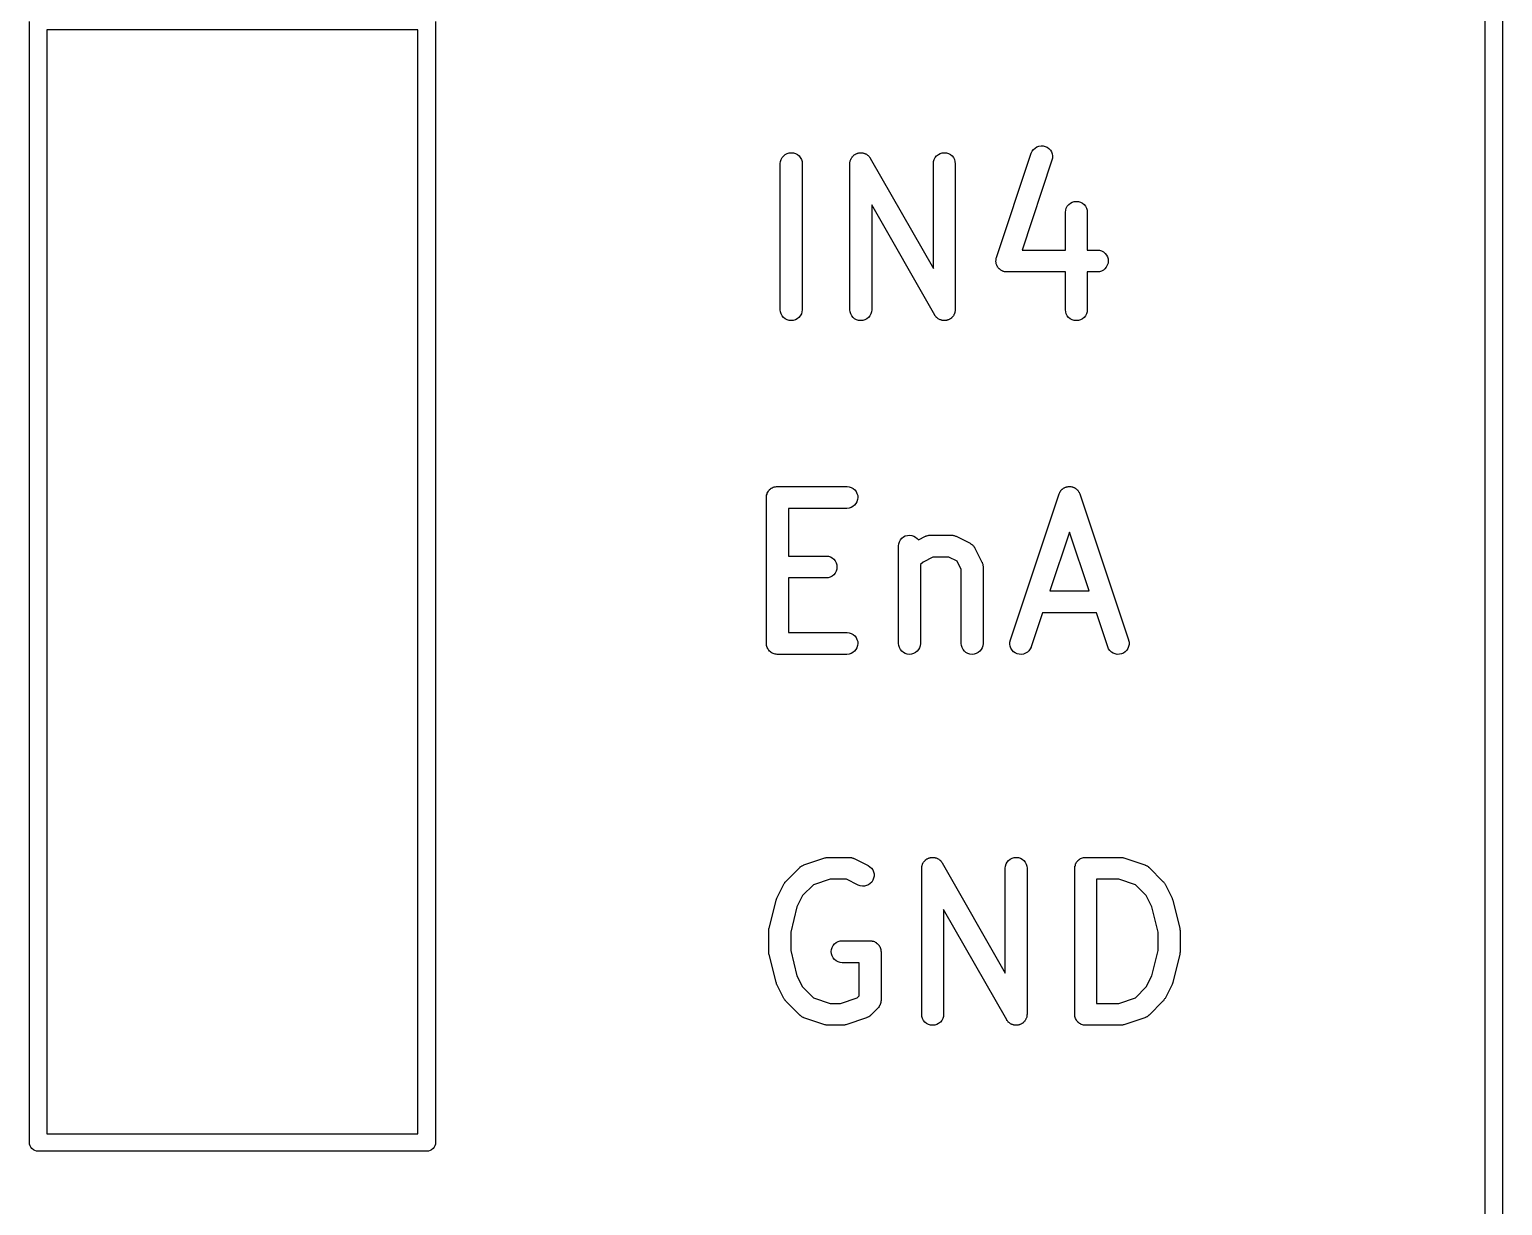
# Model space of a CAD drawing. Extents: x 79.2 to 140.3, y -94.5 to -17.5.
# Drawn here: x 130.18 to 140.27, y -41.64 to -33.59 of the extents above; entities that cross this region are included whole.
import ezdxf

# ---------------------------------------------------------------- set-up
doc = ezdxf.new("R2010")
doc.units = 0
doc.header["$MEASUREMENT"] = 0
doc.layers.add('BLACK', color=7, linetype='CONTINUOUS')

msp = doc.modelspace()

# ---------------------------------------------------------------- linework, layer by layer
at = {"layer": 'BLACK', "linetype": 'CONTINUOUS'}
for p, q in [((140.268, -17.5289), (140.268, -94.4851)), ((140.148, -94.428), (140.148, -17.586)), ((130.182, -41.205), (130.182, -33.5309)), ((132.962, -33.5309), (132.962, -41.2051)), ((130.302, -33.588), (130.302, -41.148)), ((132.842, -33.588), (130.302, -33.588)), ((132.842, -41.148), (132.842, -33.588)), ((137.067, -34.397), (137.079, -34.3893)), ((137.079, -34.3893), (137.093, -34.3842)), ((137.093, -34.3842), (137.108, -34.3819)), ((137.108, -34.3819), (137.122, -34.3824)), ((137.122, -34.3824), (137.136, -34.3858)), ((137.136, -34.3858), (137.15, -34.3918)), ((137.15, -34.3918), (137.162, -34.4004)), ((135.323, -34.5033), (135.325, -34.4888)), ((135.325, -34.4888), (135.329, -34.4748)), ((135.329, -34.4748), (135.336, -34.462)), ((135.336, -34.462), (135.346, -34.4508)), ((135.346, -34.4508), (135.357, -34.4416)), ((135.357, -34.4416), (135.37, -34.4348)), ((135.37, -34.4348), (135.384, -34.4307)), ((135.384, -34.4307), (135.399, -34.4294)), ((135.399, -34.4294), (135.413, -34.4309)), ((135.413, -34.4309), (135.427, -34.4352)), ((135.427, -34.4352), (135.44, -34.4422)), ((135.44, -34.4422), (135.451, -34.4515)), ((135.451, -34.4515), (135.46, -34.4629)), ((135.46, -34.4629), (135.467, -34.4758)), ((135.467, -34.4758), (135.472, -34.4898)), ((135.472, -34.4898), (135.473, -34.5044)), ((135.799, -34.4983), (135.8, -34.4936)), ((135.8, -34.4936), (135.801, -34.4888)), ((135.801, -34.4888), (135.802, -34.4864)), ((135.802, -34.4839), (135.804, -34.4794)), ((135.802, -34.4864), (135.802, -34.4839)), ((135.804, -34.4794), (135.805, -34.4748)), ((135.805, -34.4748), (135.806, -34.4726)), ((135.806, -34.4726), (135.807, -34.4703)), ((135.807, -34.4703), (135.81, -34.4662)), ((135.81, -34.4662), (135.812, -34.462)), ((135.812, -34.462), (135.814, -34.4601)), ((135.814, -34.4601), (135.815, -34.4579)), ((135.815, -34.4579), (135.819, -34.4545)), ((135.819, -34.4545), (135.822, -34.4508)), ((135.822, -34.4508), (135.824, -34.4492)), ((135.824, -34.4492), (135.825, -34.4474)), ((135.825, -34.4474), (135.829, -34.4446)), ((135.829, -34.4446), (135.833, -34.4416)), ((135.833, -34.4416), (135.835, -34.4405)), ((135.835, -34.4405), (135.837, -34.439)), ((135.837, -34.439), (135.842, -34.4371)), ((135.842, -34.4371), (135.846, -34.4348)), ((135.846, -34.4348), (135.849, -34.4341)), ((135.849, -34.4341), (135.851, -34.4331)), ((135.851, -34.4331), (135.856, -34.4321)), ((135.856, -34.4321), (135.86, -34.4307)), ((135.86, -34.4307), (135.863, -34.4305)), ((135.863, -34.4305), (135.865, -34.4299)), ((135.865, -34.4299), (135.87, -34.4298)), ((135.87, -34.4298), (135.875, -34.4294)), ((135.875, -34.4294), (135.877, -34.4296)), ((135.877, -34.4296), (135.88, -34.4296)), ((135.88, -34.4296), (135.884, -34.4304)), ((135.884, -34.4304), (135.889, -34.4309)), ((135.889, -34.4309), (135.892, -34.4317)), ((135.892, -34.4317), (135.894, -34.4321)), ((135.894, -34.4321), (135.899, -34.4338)), ((135.899, -34.4338), (135.903, -34.4352)), ((135.903, -34.4352), (135.905, -34.4364)), ((135.905, -34.4364), (135.908, -34.4374)), ((135.908, -34.4374), (135.912, -34.4399)), ((135.912, -34.4399), (135.916, -34.4422)), ((135.916, -34.4422), (135.918, -34.4438)), ((135.918, -34.4438), (135.92, -34.4452)), ((135.92, -34.4452), (135.924, -34.4485)), ((135.924, -34.4485), (135.927, -34.4515)), ((135.927, -34.4515), (135.929, -34.4535)), ((135.929, -34.4535), (135.931, -34.4552)), ((135.931, -34.4552), (135.934, -34.4592)), ((135.934, -34.4592), (135.937, -34.4629)), ((135.937, -34.4629), (135.938, -34.4651)), ((135.938, -34.4651), (135.939, -34.4672)), ((135.939, -34.4672), (136.371, -35.222)), ((136.371, -34.5033), (136.372, -34.4888)), ((136.372, -34.4888), (136.377, -34.4748)), ((136.377, -34.4748), (136.384, -34.462)), ((136.384, -34.462), (136.393, -34.4508)), ((136.393, -34.4508), (136.405, -34.4416)), ((136.405, -34.4416), (136.418, -34.4348)), ((136.418, -34.4348), (136.432, -34.4307)), ((136.432, -34.4307), (136.446, -34.4294)), ((136.446, -34.4294), (136.461, -34.4309)), ((136.461, -34.4309), (136.475, -34.4352)), ((136.475, -34.4352), (136.488, -34.4422)), ((136.488, -34.4422), (136.499, -34.4515)), ((136.499, -34.4515), (136.508, -34.4629)), ((136.508, -34.4629), (136.515, -34.4758)), ((136.515, -34.4758), (136.519, -34.4898)), ((136.519, -34.4898), (136.521, -34.5044)), ((136.803, -35.1473), (137.041, -34.433)), ((137.183, -34.4805), (136.978, -35.096)), ((137.041, -34.4321), (137.048, -34.4188)), ((137.041, -34.433), (137.041, -34.4321)), ((137.048, -34.4188), (137.056, -34.4069)), ((137.056, -34.4069), (137.067, -34.397)), ((137.162, -34.4004), (137.172, -34.411)), ((137.172, -34.411), (137.179, -34.4235)), ((137.179, -34.4235), (137.185, -34.4371)), ((137.187, -34.4662), (137.183, -34.4805)), ((137.185, -34.4371), (137.187, -34.4516)), ((137.187, -34.4516), (137.187, -34.4662)), ((135.323, -34.5044), (135.323, -34.5033)), ((135.323, -35.5044), (135.323, -34.5044)), ((135.473, -34.5044), (135.473, -35.5044)), ((135.799, -34.5008), (135.799, -34.4983)), ((135.799, -34.5033), (135.799, -34.5008)), ((135.799, -34.5044), (135.799, -34.5033)), ((135.799, -35.5044), (135.799, -34.5044)), ((136.371, -34.5044), (136.371, -34.5033)), ((136.371, -35.222), (136.371, -34.5044)), ((136.521, -34.5044), (136.521, -35.5044)), ((136.381, -35.5416), (135.949, -34.7868)), ((135.949, -34.7868), (135.949, -35.5044)), ((137.281, -34.8082), (137.288, -34.7953)), ((137.288, -34.7953), (137.298, -34.7841)), ((137.298, -34.7841), (137.309, -34.775)), ((137.309, -34.775), (137.322, -34.7682)), ((137.322, -34.7682), (137.336, -34.764)), ((137.336, -34.764), (137.351, -34.7627)), ((137.351, -34.7627), (137.365, -34.7642)), ((137.365, -34.7642), (137.379, -34.7686)), ((137.379, -34.7686), (137.392, -34.7755)), ((137.392, -34.7755), (137.404, -34.7849)), ((137.404, -34.7849), (137.413, -34.7962)), ((137.413, -34.7962), (137.42, -34.8091)), ((137.275, -34.8367), (137.277, -34.8221)), ((137.275, -34.8377), (137.275, -34.8367)), ((137.275, -35.096), (137.275, -34.8377)), ((137.277, -34.8221), (137.281, -34.8082)), ((137.42, -34.8091), (137.424, -34.8231)), ((137.424, -34.8231), (137.425, -34.8377)), ((137.425, -34.8377), (137.425, -35.096)), ((136.978, -35.096), (137.275, -35.096)), ((137.425, -35.096), (137.493, -35.096)), ((137.493, -35.096), (137.494, -35.0961)), ((137.494, -35.0961), (137.509, -35.0977)), ((137.509, -35.0977), (137.523, -35.1021)), ((136.799, -35.1705), (136.8, -35.1661)), ((136.799, -35.1734), (136.799, -35.1705)), ((136.799, -35.1762), (136.799, -35.1734)), ((136.8, -35.1806), (136.799, -35.1762)), ((136.8, -35.1588), (136.801, -35.156)), ((136.8, -35.1616), (136.8, -35.1588)), ((136.8, -35.1661), (136.8, -35.1616)), ((136.801, -35.1851), (136.8, -35.1806)), ((136.801, -35.156), (136.802, -35.1517)), ((136.801, -35.1879), (136.801, -35.1851)), ((136.802, -35.1907), (136.801, -35.1879)), ((136.802, -35.1517), (136.803, -35.1473)), ((136.803, -35.1948), (136.802, -35.1907)), ((136.805, -35.1991), (136.803, -35.1948)), ((136.806, -35.2017), (136.805, -35.1991)), ((137.523, -35.1021), (137.536, -35.1092)), ((137.536, -35.1092), (137.547, -35.1186)), ((137.547, -35.1186), (137.556, -35.13)), ((137.562, -35.2001), (137.555, -35.213)), ((137.556, -35.13), (137.563, -35.143)), ((137.567, -35.1861), (137.562, -35.2001)), ((137.563, -35.143), (137.567, -35.157)), ((137.567, -35.157), (137.568, -35.1716)), ((137.568, -35.1716), (137.567, -35.1861)), ((136.807, -35.2044), (136.806, -35.2017)), ((136.809, -35.2082), (136.807, -35.2044)), ((136.811, -35.2121), (136.809, -35.2082)), ((136.813, -35.2143), (136.811, -35.2121)), ((136.815, -35.2168), (136.813, -35.2143)), ((136.818, -35.22), (136.815, -35.2168)), ((136.821, -35.2235), (136.818, -35.22)), ((136.823, -35.2254), (136.821, -35.2235)), ((136.825, -35.2274), (136.823, -35.2254)), ((136.828, -35.2301), (136.825, -35.2274)), ((136.832, -35.2329), (136.828, -35.2301)), ((136.834, -35.2343), (136.832, -35.2329)), ((136.837, -35.236), (136.834, -35.2343)), ((136.841, -35.2378), (136.837, -35.236)), ((136.845, -35.24), (136.841, -35.2378)), ((136.847, -35.2408), (136.845, -35.24)), ((136.85, -35.242), (136.847, -35.2408)), ((136.854, -35.2431), (136.85, -35.242)), ((136.859, -35.2444), (136.854, -35.2431)), ((136.861, -35.2447), (136.859, -35.2444)), ((136.864, -35.2454), (136.861, -35.2447)), ((136.869, -35.2455), (136.864, -35.2454)), ((136.873, -35.246), (136.869, -35.2455)), ((136.874, -35.246), (136.873, -35.246)), ((137.275, -35.246), (136.874, -35.246)), ((137.275, -35.5044), (137.275, -35.246)), ((137.493, -35.246), (137.425, -35.246)), ((137.425, -35.246), (137.425, -35.5044)), ((137.508, -35.2446), (137.493, -35.246)), ((137.522, -35.2404), (137.508, -35.2446)), ((137.535, -35.2335), (137.522, -35.2404)), ((137.546, -35.2243), (137.535, -35.2335)), ((137.555, -35.213), (137.546, -35.2243)), ((135.324, -35.5189), (135.323, -35.5044)), ((135.329, -35.533), (135.324, -35.5189)), ((135.336, -35.5459), (135.329, -35.533)), ((135.345, -35.5572), (135.336, -35.5459)), ((135.356, -35.5666), (135.345, -35.5572)), ((135.369, -35.5735), (135.356, -35.5666)), ((135.383, -35.5778), (135.369, -35.5735)), ((135.397, -35.5794), (135.383, -35.5778)), ((135.412, -35.5781), (135.397, -35.5794)), ((135.426, -35.5739), (135.412, -35.5781)), ((135.439, -35.5671), (135.426, -35.5739)), ((135.45, -35.558), (135.439, -35.5671)), ((135.46, -35.5468), (135.45, -35.558)), ((135.467, -35.5339), (135.46, -35.5468)), ((135.471, -35.52), (135.467, -35.5339)), ((135.473, -35.5054), (135.471, -35.52)), ((135.473, -35.5044), (135.473, -35.5054)), ((135.801, -35.5189), (135.799, -35.5044)), ((135.805, -35.533), (135.801, -35.5189)), ((135.812, -35.5459), (135.805, -35.533)), ((135.821, -35.5572), (135.812, -35.5459)), ((135.832, -35.5666), (135.821, -35.5572)), ((135.845, -35.5735), (135.832, -35.5666)), ((135.859, -35.5778), (135.845, -35.5735)), ((135.874, -35.5794), (135.859, -35.5778)), ((135.888, -35.5781), (135.874, -35.5794)), ((135.902, -35.5739), (135.888, -35.5781)), ((135.915, -35.5671), (135.902, -35.5739)), ((135.927, -35.558), (135.915, -35.5671)), ((135.936, -35.5468), (135.927, -35.558)), ((135.943, -35.5339), (135.936, -35.5468)), ((135.948, -35.52), (135.943, -35.5339)), ((135.949, -35.5054), (135.948, -35.52)), ((135.949, -35.5044), (135.949, -35.5054)), ((136.382, -35.5437), (136.381, -35.5416)), ((136.383, -35.5459), (136.382, -35.5437)), ((136.386, -35.5496), (136.383, -35.5459)), ((136.389, -35.5535), (136.386, -35.5496)), ((136.391, -35.5553), (136.389, -35.5535)), ((136.392, -35.5572), (136.391, -35.5553)), ((136.396, -35.5603), (136.392, -35.5572)), ((136.4, -35.5636), (136.396, -35.5603)), ((136.402, -35.5649), (136.4, -35.5636)), ((136.404, -35.5666), (136.402, -35.5649)), ((136.408, -35.5688), (136.404, -35.5666)), ((136.412, -35.5714), (136.408, -35.5688)), ((136.414, -35.5723), (136.412, -35.5714)), ((136.417, -35.5735), (136.414, -35.5723)), ((136.421, -35.5749), (136.417, -35.5735)), ((136.426, -35.5767), (136.421, -35.5749)), ((136.428, -35.5771), (136.426, -35.5767)), ((136.431, -35.5778), (136.428, -35.5771)), ((136.435, -35.5784), (136.431, -35.5778)), ((136.44, -35.5792), (136.435, -35.5784)), ((136.443, -35.5791), (136.44, -35.5792)), ((136.445, -35.5794), (136.443, -35.5791)), ((136.45, -35.5789), (136.445, -35.5794)), ((136.455, -35.5788), (136.45, -35.5789)), ((136.457, -35.5783), (136.455, -35.5788)), ((136.46, -35.5781), (136.457, -35.5783)), ((136.464, -35.5767), (136.46, -35.5781)), ((136.469, -35.5756), (136.464, -35.5767)), ((136.471, -35.5746), (136.469, -35.5756)), ((136.474, -35.5739), (136.471, -35.5746)), ((136.478, -35.5717), (136.474, -35.5739)), ((136.482, -35.5698), (136.478, -35.5717)), ((136.484, -35.5683), (136.482, -35.5698)), ((136.487, -35.5671), (136.484, -35.5683)), ((136.49, -35.5641), (136.487, -35.5671)), ((136.494, -35.5614), (136.49, -35.5641)), ((136.496, -35.5595), (136.494, -35.5614)), ((136.498, -35.558), (136.496, -35.5595)), ((136.501, -35.5543), (136.498, -35.558)), ((136.505, -35.5508), (136.501, -35.5543)), ((136.506, -35.5487), (136.505, -35.5508)), ((136.508, -35.5468), (136.506, -35.5487)), ((136.51, -35.5425), (136.508, -35.5468)), ((136.512, -35.5385), (136.51, -35.5425)), ((136.513, -35.5361), (136.512, -35.5385)), ((136.515, -35.5339), (136.513, -35.5361)), ((136.516, -35.5293), (136.515, -35.5339)), ((136.518, -35.5249), (136.516, -35.5293)), ((136.519, -35.52), (136.518, -35.5224)), ((136.518, -35.5224), (136.518, -35.5249)), ((136.52, -35.5152), (136.519, -35.52)), ((136.521, -35.5054), (136.52, -35.5079)), ((136.52, -35.5079), (136.52, -35.5105)), ((136.52, -35.5105), (136.52, -35.5152)), ((136.521, -35.5044), (136.521, -35.5054)), ((137.277, -35.5189), (137.275, -35.5044)), ((137.281, -35.533), (137.277, -35.5189)), ((137.288, -35.5459), (137.281, -35.533)), ((137.297, -35.5572), (137.288, -35.5459)), ((137.308, -35.5666), (137.297, -35.5572)), ((137.321, -35.5735), (137.308, -35.5666)), ((137.335, -35.5778), (137.321, -35.5735)), ((137.35, -35.5794), (137.335, -35.5778)), ((137.364, -35.5781), (137.35, -35.5794)), ((137.378, -35.5739), (137.364, -35.5781)), ((137.391, -35.5671), (137.378, -35.5739)), ((137.403, -35.558), (137.391, -35.5671)), ((137.412, -35.5468), (137.403, -35.558)), ((137.419, -35.5339), (137.412, -35.5468)), ((137.424, -35.52), (137.419, -35.5339)), ((137.425, -35.5054), (137.424, -35.52)), ((137.425, -35.5044), (137.425, -35.5054)), ((135.228, -36.7893), (135.229, -36.7823)), ((135.228, -36.7898), (135.228, -36.7893)), ((135.228, -36.7899), (135.228, -36.7898)), ((135.228, -36.7904), (135.228, -36.7899)), ((135.228, -36.7899), (135.228, -36.7899)), ((135.228, -37.7904), (135.228, -36.7904)), ((135.229, -36.7748), (135.232, -36.7681)), ((135.229, -36.775), (135.229, -36.7748)), ((135.229, -36.7753), (135.229, -36.775)), ((135.229, -36.7823), (135.229, -36.7753)), ((135.232, -36.7681), (135.234, -36.7613)), ((135.234, -36.7608), (135.237, -36.7546)), ((135.234, -36.7611), (135.234, -36.7608)), ((135.234, -36.7613), (135.234, -36.7611)), ((135.237, -36.7546), (135.241, -36.7484)), ((135.241, -36.748), (135.245, -36.7426)), ((135.241, -36.7482), (135.241, -36.748)), ((135.241, -36.7484), (135.241, -36.7482)), ((135.245, -36.7426), (135.25, -36.7372)), ((135.25, -36.7368), (135.256, -36.7324)), ((135.25, -36.737), (135.25, -36.7368)), ((135.25, -36.7372), (135.25, -36.737)), ((135.256, -36.7324), (135.261, -36.7279)), ((135.261, -36.7278), (135.262, -36.7276)), ((135.261, -36.7279), (135.261, -36.7278)), ((135.262, -36.7276), (135.268, -36.7244)), ((135.268, -36.7244), (135.274, -36.721)), ((135.274, -36.721), (135.275, -36.7208)), ((135.274, -36.721), (135.274, -36.721)), ((135.275, -36.7208), (135.281, -36.7188)), ((135.281, -36.7188), (135.288, -36.7168)), ((135.288, -36.7168), (135.289, -36.7167)), ((135.288, -36.7168), (135.288, -36.7168)), ((135.289, -36.7167), (135.296, -36.7161)), ((135.296, -36.7161), (135.303, -36.7154)), ((135.303, -36.7154), (135.779, -36.7154)), ((135.779, -36.7154), (135.78, -36.7154)), ((135.78, -36.7154), (135.795, -36.717)), ((135.795, -36.717), (135.808, -36.7214)), ((135.808, -36.7214), (135.821, -36.7285)), ((135.821, -36.7285), (135.833, -36.7379)), ((135.833, -36.7379), (135.842, -36.7493)), ((135.842, -36.7493), (135.848, -36.7623)), ((135.848, -36.7623), (135.853, -36.7763)), ((135.852, -36.8055), (135.848, -36.8194)), ((135.854, -36.7909), (135.852, -36.8055)), ((135.853, -36.7763), (135.854, -36.7909)), ((136.898, -37.7667), (137.232, -36.7667)), ((137.232, -36.7657), (137.234, -36.761)), ((137.232, -36.7667), (137.232, -36.7657)), ((137.234, -36.761), (137.236, -36.7561)), ((137.236, -36.7561), (137.237, -36.7543)), ((137.237, -36.7543), (137.238, -36.7524)), ((137.238, -36.7524), (137.241, -36.7482)), ((137.241, -36.7482), (137.244, -36.7438)), ((137.244, -36.7438), (137.245, -36.7423)), ((137.245, -36.7423), (137.247, -36.7406)), ((137.247, -36.7406), (137.251, -36.737)), ((137.251, -36.737), (137.254, -36.7333)), ((137.254, -36.7333), (137.256, -36.7321)), ((137.256, -36.7321), (137.257, -36.7306)), ((137.257, -36.7306), (137.262, -36.7279)), ((137.262, -36.7279), (137.266, -36.7249)), ((137.266, -36.7249), (137.268, -36.7241)), ((137.268, -36.7241), (137.27, -36.723)), ((137.27, -36.723), (137.275, -36.7211)), ((137.275, -36.7211), (137.28, -36.7191)), ((137.28, -36.7191), (137.282, -36.7186)), ((137.282, -36.7186), (137.284, -36.7179)), ((137.284, -36.7179), (137.289, -36.717)), ((137.289, -36.717), (137.294, -36.7159)), ((137.294, -36.7159), (137.296, -36.7159)), ((137.296, -36.7159), (137.298, -36.7155)), ((137.298, -36.7155), (137.303, -36.7157)), ((137.303, -36.7157), (137.308, -36.7156)), ((137.308, -36.7156), (137.311, -36.716)), ((137.311, -36.716), (137.313, -36.716)), ((137.313, -36.716), (137.318, -36.7172)), ((137.318, -36.7172), (137.323, -36.7181)), ((137.323, -36.7181), (137.325, -36.7189)), ((137.325, -36.7189), (137.327, -36.7194)), ((137.327, -36.7194), (137.332, -36.7215)), ((137.332, -36.7215), (137.337, -36.7234)), ((137.337, -36.7234), (137.338, -36.7246)), ((137.338, -36.7246), (137.34, -36.7255)), ((137.34, -36.7255), (137.345, -36.7285)), ((137.345, -36.7285), (137.349, -36.7313)), ((137.349, -36.7313), (137.35, -36.7327)), ((137.35, -36.7327), (137.352, -36.734)), ((137.352, -36.734), (137.356, -36.7378)), ((137.356, -36.7378), (137.36, -36.7413)), ((137.36, -36.7413), (137.361, -36.7431)), ((137.361, -36.7431), (137.362, -36.7447)), ((137.362, -36.7447), (137.365, -36.749)), ((137.365, -36.749), (137.368, -36.7533)), ((137.368, -36.7533), (137.369, -36.7553)), ((137.369, -36.7553), (137.37, -36.7571)), ((137.37, -36.7571), (137.372, -36.7619)), ((137.372, -36.7619), (137.374, -36.7667)), ((137.374, -36.7667), (137.707, -37.7667)), ((135.779, -36.8654), (135.378, -36.8654)), ((135.378, -36.8654), (135.378, -37.1916)), ((135.794, -36.864), (135.779, -36.8654)), ((135.808, -36.8597), (135.794, -36.864)), ((135.82, -36.8528), (135.808, -36.8597)), ((135.832, -36.8436), (135.82, -36.8528)), ((135.841, -36.8323), (135.832, -36.8436)), ((135.848, -36.8194), (135.841, -36.8323)), ((136.133, -37.1227), (136.134, -37.1081)), ((136.134, -37.1081), (136.139, -37.0942)), ((136.139, -37.0942), (136.146, -37.0813)), ((136.146, -37.0813), (136.155, -37.0701)), ((136.155, -37.0701), (136.166, -37.061)), ((136.166, -37.061), (136.179, -37.0542)), ((136.179, -37.0542), (136.193, -37.05)), ((136.193, -37.05), (136.208, -37.0487)), ((136.208, -37.0487), (136.223, -37.0502)), ((136.223, -37.0502), (136.237, -37.0546)), ((136.237, -37.0546), (136.249, -37.0615)), ((136.249, -37.0615), (136.261, -37.0709)), ((136.261, -37.0709), (136.269, -37.0807)), ((136.269, -37.0807), (136.317, -37.0566)), ((136.317, -37.0566), (136.318, -37.0562)), ((136.318, -37.0562), (136.32, -37.0554)), ((136.32, -37.0554), (136.322, -37.0544)), ((136.322, -37.0544), (136.327, -37.0529)), ((136.327, -37.0529), (136.332, -37.0511)), ((136.332, -37.0511), (136.334, -37.0508)), ((136.334, -37.0508), (136.336, -37.0501)), ((136.336, -37.0501), (136.341, -37.0496)), ((136.341, -37.0496), (136.346, -37.0488)), ((136.346, -37.0488), (136.348, -37.0489)), ((136.348, -37.0489), (136.35, -37.0487)), ((136.35, -37.0487), (136.493, -37.0487)), ((136.493, -37.0487), (136.494, -37.0487)), ((136.494, -37.0487), (136.496, -37.049)), ((136.496, -37.049), (136.499, -37.0489)), ((136.499, -37.0489), (136.504, -37.0498)), ((136.504, -37.0498), (136.509, -37.0504)), ((136.509, -37.0504), (136.511, -37.051)), ((136.511, -37.051), (136.513, -37.0514)), ((136.513, -37.0514), (136.518, -37.0532)), ((136.518, -37.0532), (136.523, -37.0548)), ((136.523, -37.0548), (136.525, -37.0558)), ((136.525, -37.0558), (136.527, -37.0566)), ((136.527, -37.0566), (136.622, -37.1043)), ((136.622, -37.1043), (136.623, -37.1047)), ((136.623, -37.1047), (136.624, -37.1056)), ((136.624, -37.1056), (136.626, -37.1063)), ((136.626, -37.1063), (136.63, -37.1096)), ((136.63, -37.1096), (136.635, -37.1127)), ((136.635, -37.1127), (136.636, -37.1138)), ((136.636, -37.1138), (136.638, -37.1148)), ((136.638, -37.1148), (136.642, -37.1189)), ((137.303, -37.0275), (137.169, -37.4297)), ((137.437, -37.4297), (137.303, -37.0275)), ((135.378, -37.1916), (135.636, -37.1916)), ((135.636, -37.1916), (135.637, -37.1916)), ((135.637, -37.1916), (135.652, -37.1932)), ((135.652, -37.1932), (135.666, -37.1976)), ((135.666, -37.1976), (135.678, -37.2047)), ((135.678, -37.2047), (135.69, -37.2141)), ((135.69, -37.2141), (135.699, -37.2255)), ((136.133, -37.1237), (136.133, -37.1227)), ((136.133, -37.7904), (136.133, -37.1237)), ((136.368, -37.1987), (136.3, -37.233)), ((136.476, -37.1987), (136.368, -37.1987)), ((136.533, -37.2272), (136.476, -37.1987)), ((136.642, -37.1189), (136.646, -37.1229)), ((136.646, -37.1229), (136.647, -37.1242)), ((136.647, -37.1242), (136.648, -37.1254)), ((136.648, -37.1254), (136.651, -37.1302)), ((136.651, -37.1302), (136.654, -37.1349)), ((136.654, -37.1349), (136.655, -37.1364)), ((136.655, -37.1364), (136.656, -37.1378)), ((136.656, -37.1378), (136.703, -37.233)), ((135.698, -37.3085), (135.689, -37.3198)), ((135.705, -37.2956), (135.698, -37.3085)), ((135.699, -37.2255), (135.706, -37.2385)), ((135.71, -37.2817), (135.705, -37.2956)), ((135.706, -37.2385), (135.71, -37.2525)), ((135.71, -37.2525), (135.711, -37.2671)), ((135.711, -37.2671), (135.71, -37.2817)), ((136.3, -37.233), (136.283, -37.25)), ((136.283, -37.25), (136.283, -37.7904)), ((136.561, -37.2843), (136.533, -37.2272)), ((136.561, -37.7904), (136.561, -37.2843)), ((136.703, -37.233), (136.704, -37.234)), ((136.704, -37.234), (136.704, -37.236)), ((136.704, -37.236), (136.705, -37.238)), ((136.705, -37.238), (136.707, -37.2429)), ((136.707, -37.2429), (136.709, -37.2477)), ((136.709, -37.2477), (136.709, -37.2499)), ((136.709, -37.2499), (136.71, -37.252)), ((136.71, -37.252), (136.71, -37.2571)), ((136.71, -37.2571), (136.711, -37.2622)), ((136.711, -37.2622), (136.711, -37.2644)), ((136.711, -37.2644), (136.711, -37.2666)), ((136.711, -37.2666), (136.711, -37.7904)), ((135.636, -37.3416), (135.378, -37.3416)), ((135.378, -37.3416), (135.378, -37.7154)), ((135.651, -37.3401), (135.636, -37.3416)), ((135.665, -37.3359), (135.651, -37.3401)), ((135.678, -37.329), (135.665, -37.3359)), ((135.689, -37.3198), (135.678, -37.329)), ((137.169, -37.4297), (137.437, -37.4297)), ((137.119, -37.5797), (137.041, -37.8141)), ((137.487, -37.5797), (137.119, -37.5797)), ((137.565, -37.8141), (137.487, -37.5797)), ((135.378, -37.7154), (135.779, -37.7154)), ((135.779, -37.7154), (135.78, -37.7154)), ((135.78, -37.7154), (135.795, -37.717)), ((135.795, -37.717), (135.808, -37.7214)), ((135.808, -37.7214), (135.821, -37.7285)), ((135.228, -37.7974), (135.228, -37.7904)), ((135.229, -37.8044), (135.228, -37.7974)), ((135.229, -37.8047), (135.229, -37.8044)), ((135.229, -37.8049), (135.229, -37.8047)), ((135.231, -37.8117), (135.229, -37.8049)), ((135.233, -37.8185), (135.231, -37.8117)), ((135.233, -37.8187), (135.233, -37.8185)), ((135.233, -37.819), (135.233, -37.8187)), ((135.237, -37.8252), (135.233, -37.819)), ((135.821, -37.7285), (135.833, -37.7379)), ((135.833, -37.7379), (135.842, -37.7493)), ((135.848, -37.8194), (135.841, -37.8323)), ((135.842, -37.7493), (135.848, -37.7623)), ((135.848, -37.7623), (135.853, -37.7763)), ((135.852, -37.8055), (135.848, -37.8194)), ((135.854, -37.7909), (135.852, -37.8055)), ((135.853, -37.7763), (135.854, -37.7909)), ((136.134, -37.8049), (136.133, -37.7904)), ((136.138, -37.819), (136.134, -37.8049)), ((136.145, -37.8319), (136.138, -37.819)), ((136.276, -37.8199), (136.269, -37.8328)), ((136.281, -37.806), (136.276, -37.8199)), ((136.283, -37.7914), (136.281, -37.806)), ((136.283, -37.7904), (136.283, -37.7914)), ((136.563, -37.8049), (136.561, -37.7904)), ((136.567, -37.819), (136.563, -37.8049)), ((136.574, -37.8319), (136.567, -37.819)), ((136.705, -37.8199), (136.698, -37.8328)), ((136.709, -37.806), (136.705, -37.8199)), ((136.711, -37.7914), (136.709, -37.806)), ((136.711, -37.7904), (136.711, -37.7914)), ((136.895, -37.7809), (136.898, -37.7667)), ((136.895, -37.7956), (136.895, -37.7809)), ((136.897, -37.81), (136.895, -37.7956)), ((136.902, -37.8237), (136.897, -37.81)), ((137.04, -37.8151), (137.034, -37.8284)), ((137.041, -37.8141), (137.04, -37.8151)), ((137.571, -37.8275), (137.565, -37.8141)), ((137.708, -37.811), (137.703, -37.8246)), ((137.707, -37.7667), (137.708, -37.7677)), ((137.708, -37.7677), (137.711, -37.782)), ((137.711, -37.7966), (137.708, -37.811)), ((137.711, -37.782), (137.711, -37.7966)), ((135.24, -37.8314), (135.237, -37.8252)), ((135.24, -37.8317), (135.24, -37.8314)), ((135.24, -37.8319), (135.24, -37.8317)), ((135.245, -37.8374), (135.24, -37.8319)), ((135.249, -37.8429), (135.245, -37.8374)), ((135.249, -37.843), (135.249, -37.8429)), ((135.25, -37.8432), (135.249, -37.843)), ((135.255, -37.8477), (135.25, -37.8432)), ((135.26, -37.8523), (135.255, -37.8477)), ((135.261, -37.8524), (135.26, -37.8523)), ((135.261, -37.8526), (135.261, -37.8524)), ((135.267, -37.8559), (135.261, -37.8526)), ((135.273, -37.8593), (135.267, -37.8559)), ((135.273, -37.8594), (135.273, -37.8593)), ((135.274, -37.8595), (135.273, -37.8594)), ((135.28, -37.8616), (135.274, -37.8595)), ((135.287, -37.8637), (135.28, -37.8616)), ((135.287, -37.8638), (135.287, -37.8637)), ((135.288, -37.8638), (135.287, -37.8638)), ((135.295, -37.8646), (135.288, -37.8638)), ((135.302, -37.8654), (135.295, -37.8646)), ((135.303, -37.8654), (135.302, -37.8654)), ((135.302, -37.8654), (135.302, -37.8654)), ((135.302, -37.8654), (135.302, -37.8654)), ((135.302, -37.8654), (135.302, -37.8654)), ((135.779, -37.8654), (135.303, -37.8654)), ((135.794, -37.864), (135.779, -37.8654)), ((135.808, -37.8597), (135.794, -37.864)), ((135.82, -37.8528), (135.808, -37.8597)), ((135.832, -37.8436), (135.82, -37.8528)), ((135.841, -37.8323), (135.832, -37.8436)), ((136.154, -37.8432), (136.145, -37.8319)), ((136.166, -37.8526), (136.154, -37.8432)), ((136.178, -37.8595), (136.166, -37.8526)), ((136.192, -37.8638), (136.178, -37.8595)), ((136.207, -37.8654), (136.192, -37.8638)), ((136.222, -37.8641), (136.207, -37.8654)), ((136.236, -37.8599), (136.222, -37.8641)), ((136.249, -37.8531), (136.236, -37.8599)), ((136.26, -37.844), (136.249, -37.8531)), ((136.269, -37.8328), (136.26, -37.844)), ((136.583, -37.8432), (136.574, -37.8319)), ((136.594, -37.8526), (136.583, -37.8432)), ((136.607, -37.8595), (136.594, -37.8526)), ((136.621, -37.8638), (136.607, -37.8595)), ((136.636, -37.8654), (136.621, -37.8638)), ((136.65, -37.8641), (136.636, -37.8654)), ((136.664, -37.8599), (136.65, -37.8641)), ((136.677, -37.8531), (136.664, -37.8599)), ((136.689, -37.844), (136.677, -37.8531)), ((136.698, -37.8328), (136.689, -37.844)), ((136.91, -37.8361), (136.902, -37.8237)), ((136.92, -37.8468), (136.91, -37.8361)), ((136.932, -37.8553), (136.92, -37.8468)), ((136.945, -37.8614), (136.932, -37.8553)), ((136.959, -37.8647), (136.945, -37.8614)), ((136.974, -37.8652), (136.959, -37.8647)), ((136.989, -37.8629), (136.974, -37.8652)), ((137.002, -37.8578), (136.989, -37.8629)), ((137.015, -37.8501), (137.002, -37.8578)), ((137.025, -37.8402), (137.015, -37.8501)), ((137.034, -37.8284), (137.025, -37.8402)), ((137.579, -37.8394), (137.571, -37.8275)), ((137.59, -37.8495), (137.579, -37.8394)), ((137.602, -37.8573), (137.59, -37.8495)), ((137.616, -37.8626), (137.602, -37.8573)), ((137.63, -37.8652), (137.616, -37.8626)), ((137.645, -37.8648), (137.63, -37.8652)), ((137.659, -37.8617), (137.645, -37.8648)), ((137.673, -37.8558), (137.659, -37.8617)), ((137.685, -37.8475), (137.673, -37.8558)), ((137.695, -37.8369), (137.685, -37.8475)), ((137.703, -37.8246), (137.695, -37.8369)), ((135.361, -39.4202), (135.456, -39.325)), ((135.456, -39.325), (135.457, -39.3242)), ((135.457, -39.3242), (135.459, -39.3229)), ((135.459, -39.3229), (135.46, -39.3213)), ((135.46, -39.3213), (135.464, -39.3183)), ((135.464, -39.3183), (135.468, -39.3151)), ((135.468, -39.3151), (135.47, -39.3141)), ((135.47, -39.3141), (135.472, -39.3128)), ((135.472, -39.3128), (135.477, -39.3107)), ((135.477, -39.3107), (135.481, -39.3084)), ((135.481, -39.3084), (135.483, -39.3077)), ((135.483, -39.3077), (135.485, -39.3068)), ((135.485, -39.3068), (135.628, -39.2592)), ((135.628, -39.2592), (135.629, -39.2589)), ((135.629, -39.2589), (135.633, -39.258)), ((135.633, -39.258), (135.637, -39.2568)), ((135.637, -39.2568), (135.641, -39.2565)), ((135.641, -39.2565), (135.644, -39.2559)), ((135.644, -39.2559), (135.648, -39.2558)), ((135.648, -39.2558), (135.652, -39.2554)), ((135.652, -39.2554), (135.795, -39.2554)), ((135.795, -39.2554), (135.796, -39.2554)), ((135.796, -39.2554), (135.798, -39.2556)), ((135.798, -39.2556), (135.8, -39.2556)), ((135.8, -39.2556), (135.805, -39.2564)), ((135.805, -39.2564), (135.81, -39.257)), ((135.81, -39.257), (135.813, -39.2577)), ((135.813, -39.2577), (135.815, -39.2581)), ((135.815, -39.2581), (135.82, -39.2599)), ((135.82, -39.2599), (135.824, -39.2614)), ((135.824, -39.2614), (135.826, -39.2625)), ((135.826, -39.2625), (135.828, -39.2633)), ((135.828, -39.2633), (135.924, -39.3109)), ((135.924, -39.3109), (135.925, -39.3114)), ((135.925, -39.3114), (135.937, -39.3194)), ((135.937, -39.3194), (135.947, -39.3296)), ((135.947, -39.3296), (135.956, -39.3416)), ((136.291, -39.3293), (136.292, -39.3268)), ((136.291, -39.3304), (136.291, -39.3293)), ((136.291, -40.3304), (136.291, -39.3304)), ((136.292, -39.3196), (136.293, -39.3148)), ((136.292, -39.3243), (136.292, -39.3196)), ((136.292, -39.3268), (136.292, -39.3243)), ((136.293, -39.3148), (136.294, -39.3124)), ((136.294, -39.3099), (136.296, -39.3054)), ((136.294, -39.3124), (136.294, -39.3099)), ((136.296, -39.3054), (136.297, -39.3008)), ((136.297, -39.3008), (136.299, -39.2986)), ((136.299, -39.2963), (136.302, -39.2922)), ((136.299, -39.2986), (136.299, -39.2963)), ((136.302, -39.2922), (136.304, -39.288)), ((136.304, -39.288), (136.306, -39.2861)), ((136.306, -39.2861), (136.307, -39.2839)), ((136.307, -39.2839), (136.311, -39.2805)), ((136.311, -39.2805), (136.314, -39.2768)), ((136.314, -39.2768), (136.316, -39.2752)), ((136.316, -39.2752), (136.318, -39.2734)), ((136.318, -39.2734), (136.321, -39.2706)), ((136.321, -39.2706), (136.325, -39.2676)), ((136.325, -39.2676), (136.327, -39.2665)), ((136.327, -39.2665), (136.33, -39.265)), ((136.33, -39.265), (136.334, -39.2631)), ((136.334, -39.2631), (136.338, -39.2608)), ((136.338, -39.2608), (136.341, -39.2601)), ((136.341, -39.2601), (136.343, -39.2591)), ((136.343, -39.2591), (136.348, -39.2581)), ((136.348, -39.2581), (136.352, -39.2567)), ((136.352, -39.2567), (136.355, -39.2565)), ((136.355, -39.2565), (136.357, -39.2559)), ((136.357, -39.2559), (136.362, -39.2558)), ((136.362, -39.2558), (136.367, -39.2554)), ((136.367, -39.2554), (136.369, -39.2556)), ((136.369, -39.2556), (136.372, -39.2556)), ((136.372, -39.2556), (136.377, -39.2564)), ((136.377, -39.2564), (136.381, -39.2569)), ((136.381, -39.2569), (136.384, -39.2577)), ((136.384, -39.2577), (136.386, -39.2581)), ((136.386, -39.2581), (136.391, -39.2598)), ((136.391, -39.2598), (136.395, -39.2612)), ((136.395, -39.2612), (136.398, -39.2624)), ((136.398, -39.2624), (136.4, -39.2634)), ((136.4, -39.2634), (136.404, -39.2659)), ((136.404, -39.2659), (136.408, -39.2682)), ((136.408, -39.2682), (136.41, -39.2698)), ((136.41, -39.2698), (136.412, -39.2712)), ((136.412, -39.2712), (136.416, -39.2745)), ((136.416, -39.2745), (136.42, -39.2775)), ((136.42, -39.2775), (136.421, -39.2795)), ((136.421, -39.2795), (136.423, -39.2812)), ((136.423, -39.2812), (136.426, -39.2852)), ((136.426, -39.2852), (136.429, -39.2889)), ((136.429, -39.2889), (136.43, -39.2911)), ((136.43, -39.2911), (136.431, -39.2932)), ((136.431, -39.2932), (136.863, -40.048)), ((136.863, -39.3293), (136.864, -39.3148)), ((136.863, -39.3304), (136.863, -39.3293)), ((136.863, -40.048), (136.863, -39.3304)), ((136.864, -39.3148), (136.869, -39.3008)), ((136.869, -39.3008), (136.876, -39.288)), ((136.876, -39.288), (136.885, -39.2768)), ((136.885, -39.2768), (136.897, -39.2676)), ((136.897, -39.2676), (136.91, -39.2608)), ((136.91, -39.2608), (136.924, -39.2567)), ((136.924, -39.2567), (136.938, -39.2554)), ((136.938, -39.2554), (136.953, -39.2569)), ((136.953, -39.2569), (136.967, -39.2612)), ((136.967, -39.2612), (136.98, -39.2682)), ((136.98, -39.2682), (136.991, -39.2775)), ((136.991, -39.2775), (137, -39.2889)), ((137, -39.2889), (137.007, -39.3018)), ((137.007, -39.3018), (137.011, -39.3158)), ((137.011, -39.3158), (137.013, -39.3304)), ((137.013, -39.3304), (137.013, -40.3304)), ((137.339, -39.3293), (137.34, -39.3223)), ((137.339, -39.3298), (137.339, -39.3293)), ((137.339, -39.3299), (137.339, -39.3298)), ((137.339, -39.3304), (137.339, -39.3299)), ((137.339, -39.3299), (137.339, -39.3299)), ((137.339, -40.3304), (137.339, -39.3304)), ((137.34, -39.3153), (137.341, -39.315)), ((137.34, -39.3223), (137.34, -39.3153)), ((137.341, -39.3148), (137.343, -39.3081)), ((137.341, -39.315), (137.341, -39.3148)), ((137.343, -39.3081), (137.345, -39.3013)), ((137.345, -39.3008), (137.348, -39.2946)), ((137.345, -39.3011), (137.345, -39.3008)), ((137.345, -39.3013), (137.345, -39.3011)), ((137.348, -39.2946), (137.352, -39.2884)), ((137.352, -39.288), (137.357, -39.2826)), ((137.352, -39.2882), (137.352, -39.288)), ((137.352, -39.2884), (137.352, -39.2882)), ((137.357, -39.2826), (137.361, -39.2772)), ((137.361, -39.2768), (137.367, -39.2724)), ((137.361, -39.277), (137.361, -39.2768)), ((137.361, -39.2772), (137.361, -39.277)), ((137.367, -39.2724), (137.372, -39.2679)), ((137.372, -39.2679), (137.373, -39.2678)), ((137.373, -39.2676), (137.379, -39.2644)), ((137.373, -39.2678), (137.373, -39.2676)), ((137.379, -39.2644), (137.385, -39.261)), ((137.385, -39.261), (137.386, -39.261)), ((137.386, -39.2608), (137.393, -39.2588)), ((137.386, -39.261), (137.386, -39.2608)), ((137.393, -39.2588), (137.399, -39.2568)), ((137.399, -39.2568), (137.4, -39.2568)), ((137.4, -39.2567), (137.407, -39.2561)), ((137.4, -39.2568), (137.4, -39.2567)), ((137.407, -39.2561), (137.414, -39.2554)), ((137.414, -39.2554), (137.652, -39.2554)), ((137.652, -39.2554), (137.653, -39.2554)), ((137.653, -39.2554), (137.657, -39.2559)), ((137.657, -39.2559), (137.661, -39.256)), ((137.661, -39.256), (137.664, -39.2567)), ((137.664, -39.2567), (137.668, -39.257)), ((137.668, -39.257), (137.672, -39.2583)), ((137.672, -39.2583), (137.676, -39.2592)), ((137.676, -39.2592), (137.819, -39.3068)), ((137.819, -39.3068), (137.82, -39.3072)), ((137.82, -39.3072), (137.822, -39.3081)), ((137.822, -39.3081), (137.824, -39.3088)), ((137.824, -39.3088), (137.828, -39.3112)), ((137.828, -39.3112), (137.833, -39.3133)), ((137.833, -39.3133), (137.835, -39.3146)), ((137.835, -39.3146), (137.837, -39.3157)), ((137.837, -39.3157), (137.841, -39.3189)), ((137.841, -39.3189), (137.845, -39.3219)), ((137.845, -39.3219), (137.846, -39.3236)), ((137.846, -39.3236), (137.848, -39.325)), ((137.848, -39.325), (137.943, -39.4202)), ((135.347, -39.4388), (135.35, -39.4352)), ((135.35, -39.4352), (135.352, -39.4315)), ((135.352, -39.4315), (135.354, -39.4291)), ((135.354, -39.4291), (135.355, -39.4265)), ((135.355, -39.4265), (135.358, -39.4235)), ((135.358, -39.4235), (135.361, -39.4202)), ((135.664, -39.4054), (135.55, -39.4436)), ((135.777, -39.4054), (135.664, -39.4054)), ((135.857, -39.4451), (135.777, -39.4054)), ((135.939, -39.4349), (135.927, -39.4433)), ((135.949, -39.4243), (135.939, -39.4349)), ((135.957, -39.412), (135.949, -39.4243)), ((135.956, -39.3416), (135.961, -39.355)), ((135.962, -39.3984), (135.957, -39.412)), ((135.961, -39.355), (135.965, -39.3693)), ((135.965, -39.384), (135.962, -39.3984)), ((135.965, -39.3693), (135.965, -39.384)), ((137.489, -39.4054), (137.489, -40.2554)), ((137.64, -39.4054), (137.489, -39.4054)), ((137.754, -39.4436), (137.64, -39.4054)), ((137.943, -39.4202), (137.944, -39.4209)), ((137.944, -39.4209), (137.946, -39.4242)), ((137.946, -39.4242), (137.949, -39.4273)), ((137.949, -39.4273), (137.951, -39.43)), ((137.951, -39.43), (137.953, -39.4324)), ((137.953, -39.4324), (137.955, -39.4361)), ((137.955, -39.4361), (137.957, -39.4397)), ((135.296, -39.5421), (135.299, -39.5356)), ((135.299, -39.5349), (135.347, -39.4397)), ((135.299, -39.5353), (135.299, -39.5349)), ((135.299, -39.5356), (135.299, -39.5353)), ((135.347, -39.4397), (135.347, -39.4388)), ((135.476, -39.5177), (135.437, -39.5947)), ((135.55, -39.4436), (135.476, -39.5177)), ((135.87, -39.4503), (135.857, -39.4451)), ((135.885, -39.4528), (135.87, -39.4503)), ((135.899, -39.4524), (135.885, -39.4528)), ((135.914, -39.4492), (135.899, -39.4524)), ((135.927, -39.4433), (135.914, -39.4492)), ((137.828, -39.5177), (137.754, -39.4436)), ((137.867, -39.5947), (137.828, -39.5177)), ((137.957, -39.4397), (138.005, -39.5349)), ((138.005, -39.5349), (138.005, -39.5359)), ((138.005, -39.5359), (138.005, -39.5362)), ((138.005, -39.5362), (138.006, -39.5365)), ((138.006, -39.5365), (138.008, -39.5431)), ((135.246, -39.7408), (135.294, -39.5503)), ((135.294, -39.5486), (135.296, -39.5421)), ((135.294, -39.5489), (135.294, -39.5486)), ((135.294, -39.5493), (135.294, -39.5489)), ((135.294, -39.5503), (135.294, -39.5493)), ((135.437, -39.5947), (135.394, -39.7682)), ((136.873, -40.3676), (136.441, -39.6128)), ((136.441, -39.6128), (136.441, -40.3304)), ((137.91, -39.7682), (137.867, -39.5947)), ((138.008, -39.5431), (138.01, -39.5496)), ((138.01, -39.5496), (138.01, -39.55)), ((138.01, -39.55), (138.01, -39.5503)), ((138.01, -39.5503), (138.058, -39.7408)), ((135.244, -39.7552), (135.245, -39.7493)), ((135.244, -39.7566), (135.244, -39.7552)), ((135.244, -39.7579), (135.244, -39.7566)), ((135.244, -39.759), (135.244, -39.7579)), ((135.244, -39.9018), (135.244, -39.759)), ((135.245, -39.7434), (135.246, -39.7421)), ((135.245, -39.7493), (135.245, -39.7434)), ((135.246, -39.7421), (135.246, -39.7408)), ((135.394, -39.7682), (135.394, -39.8926)), ((135.694, -39.8486), (135.706, -39.8393)), ((135.706, -39.8393), (135.719, -39.8325)), ((135.719, -39.8325), (135.733, -39.8282)), ((135.733, -39.8282), (135.747, -39.8268)), ((135.747, -39.8268), (135.938, -39.8268)), ((135.938, -39.8268), (135.938, -39.8268)), ((135.938, -39.8268), (135.938, -39.8268)), ((135.938, -39.8268), (135.938, -39.8268)), ((135.938, -39.8268), (135.939, -39.8268)), ((135.939, -39.8268), (135.946, -39.8276)), ((135.946, -39.8276), (135.953, -39.8283)), ((135.953, -39.8283), (135.953, -39.8284)), ((135.953, -39.8284), (135.953, -39.8284)), ((135.953, -39.8284), (135.96, -39.8306)), ((135.96, -39.8306), (135.967, -39.8327)), ((135.967, -39.8327), (135.967, -39.8328)), ((135.967, -39.8328), (135.967, -39.8329)), ((135.967, -39.8329), (135.973, -39.8363)), ((135.973, -39.8363), (135.98, -39.8396)), ((135.98, -39.8396), (135.98, -39.8398)), ((137.91, -39.8926), (137.91, -39.7682)), ((138.058, -39.7408), (138.058, -39.7418)), ((138.058, -39.7418), (138.059, -39.7431)), ((138.059, -39.7431), (138.059, -39.7444)), ((138.059, -39.7444), (138.059, -39.7504)), ((138.059, -39.7504), (138.06, -39.7563)), ((138.06, -39.7563), (138.06, -39.7576)), ((138.06, -39.7576), (138.06, -39.759)), ((138.06, -39.759), (138.06, -39.9018)), ((135.244, -39.9031), (135.244, -39.9018)), ((135.244, -39.9045), (135.244, -39.9031)), ((135.245, -39.9104), (135.244, -39.9045)), ((135.245, -39.9164), (135.245, -39.9104)), ((135.245, -39.9177), (135.245, -39.9164)), ((135.246, -39.919), (135.245, -39.9177)), ((135.246, -39.92), (135.246, -39.919)), ((135.294, -40.1105), (135.246, -39.92)), ((135.394, -39.8926), (135.437, -40.0661)), ((135.672, -39.9013), (135.674, -39.8867)), ((135.674, -39.9159), (135.672, -39.9013)), ((135.674, -39.8867), (135.678, -39.8727)), ((135.678, -39.9299), (135.674, -39.9159)), ((135.678, -39.8727), (135.685, -39.8599)), ((135.684, -39.9429), (135.678, -39.9299)), ((135.685, -39.8599), (135.694, -39.8486)), ((135.98, -39.8398), (135.98, -39.8399)), ((135.98, -39.8399), (135.986, -39.8445)), ((135.986, -39.8445), (135.991, -39.849)), ((135.991, -39.849), (135.991, -39.8492)), ((135.991, -39.8492), (135.991, -39.8493)), ((135.991, -39.8493), (135.996, -39.8548)), ((135.996, -39.8548), (136, -39.8603)), ((136, -39.8603), (136, -39.8605)), ((136, -39.8605), (136, -39.8607)), ((136, -39.8607), (136.004, -39.867)), ((136.004, -39.867), (136.007, -39.8732)), ((136.007, -39.8732), (136.007, -39.8735)), ((136.007, -39.8735), (136.007, -39.8737)), ((136.007, -39.8737), (136.009, -39.8805)), ((136.009, -39.8805), (136.011, -39.8872)), ((136.011, -39.8872), (136.011, -39.8875)), ((136.011, -39.8875), (136.011, -39.8878)), ((136.011, -39.8878), (136.012, -39.8948)), ((136.012, -39.8948), (136.013, -39.9018)), ((136.013, -39.9018), (136.013, -40.2351)), ((137.867, -40.0661), (137.91, -39.8926)), ((138.058, -39.92), (138.01, -40.1105)), ((138.059, -39.9174), (138.058, -39.9187)), ((138.058, -39.9187), (138.058, -39.92)), ((138.06, -39.9055), (138.059, -39.9115)), ((138.059, -39.9115), (138.059, -39.9174)), ((138.06, -39.9018), (138.06, -39.9029)), ((138.06, -39.9029), (138.06, -39.9042)), ((138.06, -39.9042), (138.06, -39.9055)), ((135.694, -39.9543), (135.684, -39.9429)), ((135.705, -39.9637), (135.694, -39.9543)), ((135.718, -39.9707), (135.705, -39.9637)), ((135.732, -39.9752), (135.718, -39.9707)), ((135.746, -39.9768), (135.732, -39.9752)), ((135.747, -39.9768), (135.746, -39.9768)), ((135.863, -39.9768), (135.747, -39.9768)), ((135.863, -40.2041), (135.863, -39.9768)), ((135.294, -40.1108), (135.294, -40.1105)), ((135.294, -40.1111), (135.294, -40.1108)), ((135.296, -40.1176), (135.294, -40.1111)), ((135.298, -40.1243), (135.296, -40.1176)), ((135.299, -40.1246), (135.298, -40.1243)), ((135.299, -40.1249), (135.299, -40.1246)), ((135.299, -40.1258), (135.299, -40.1249)), ((135.347, -40.2211), (135.299, -40.1258)), ((135.437, -40.0661), (135.476, -40.1431)), ((137.828, -40.1431), (137.867, -40.0661)), ((138.005, -40.1258), (137.957, -40.2211)), ((138.008, -40.1187), (138.005, -40.1252)), ((138.005, -40.1252), (138.005, -40.1255)), ((138.005, -40.1255), (138.005, -40.1258)), ((138.01, -40.1122), (138.008, -40.1187)), ((138.01, -40.1105), (138.01, -40.1115)), ((138.01, -40.1115), (138.01, -40.1118)), ((138.01, -40.1118), (138.01, -40.1122)), ((135.349, -40.2246), (135.347, -40.2211)), ((135.351, -40.2284), (135.349, -40.2246)), ((135.353, -40.2308), (135.351, -40.2284)), ((135.355, -40.2335), (135.353, -40.2308)), ((135.358, -40.2365), (135.355, -40.2335)), ((135.36, -40.2398), (135.358, -40.2365)), ((135.361, -40.2406), (135.36, -40.2398)), ((135.456, -40.3358), (135.361, -40.2406)), ((135.476, -40.1431), (135.55, -40.2172)), ((135.55, -40.2172), (135.664, -40.2554)), ((135.735, -40.2554), (135.85, -40.2172)), ((135.85, -40.2172), (135.863, -40.2041)), ((136.012, -40.2431), (136.011, -40.25)), ((136.013, -40.2362), (136.012, -40.2431)), ((136.013, -40.2351), (136.013, -40.2354)), ((136.013, -40.2354), (136.013, -40.2354)), ((136.013, -40.2354), (136.013, -40.2354)), ((136.013, -40.2354), (136.013, -40.2362)), ((137.64, -40.2554), (137.754, -40.2172)), ((137.754, -40.2172), (137.828, -40.1431)), ((137.943, -40.2406), (137.848, -40.3358)), ((137.946, -40.2373), (137.943, -40.2406)), ((137.949, -40.2343), (137.946, -40.2373)), ((137.95, -40.2317), (137.949, -40.2343)), ((137.952, -40.2292), (137.95, -40.2317)), ((137.954, -40.2255), (137.952, -40.2292)), ((137.957, -40.222), (137.954, -40.2255)), ((137.957, -40.2211), (137.957, -40.222)), ((135.458, -40.3372), (135.456, -40.3358)), ((135.459, -40.3388), (135.458, -40.3372)), ((135.463, -40.3418), (135.459, -40.3388)), ((135.467, -40.3451), (135.463, -40.3418)), ((135.664, -40.2554), (135.735, -40.2554)), ((135.935, -40.3425), (135.931, -40.3457)), ((135.939, -40.3395), (135.935, -40.3425)), ((135.941, -40.3379), (135.939, -40.3395)), ((135.942, -40.3365), (135.941, -40.3379)), ((135.943, -40.3358), (135.942, -40.3365)), ((135.991, -40.2882), (135.943, -40.3358)), ((135.995, -40.2828), (135.991, -40.2882)), ((136, -40.2775), (135.995, -40.2828)), ((136.003, -40.2708), (136, -40.2769)), ((136, -40.2769), (136, -40.2772)), ((136, -40.2772), (136, -40.2775)), ((136.007, -40.2647), (136.003, -40.2708)), ((136.009, -40.2574), (136.007, -40.264)), ((136.007, -40.264), (136.007, -40.2643)), ((136.007, -40.2643), (136.007, -40.2647)), ((136.011, -40.2507), (136.009, -40.2574)), ((136.011, -40.25), (136.011, -40.2503)), ((136.011, -40.2503), (136.011, -40.2507)), ((136.293, -40.3449), (136.291, -40.3304)), ((136.441, -40.3314), (136.44, -40.346)), ((136.441, -40.3304), (136.441, -40.3314)), ((137.012, -40.3412), (137.011, -40.346)), ((137.013, -40.3314), (137.012, -40.3339)), ((137.012, -40.3339), (137.012, -40.3365)), ((137.012, -40.3365), (137.012, -40.3412)), ((137.013, -40.3304), (137.013, -40.3314)), ((137.34, -40.3374), (137.339, -40.3304)), ((137.34, -40.3444), (137.34, -40.3374)), ((137.489, -40.2554), (137.64, -40.2554)), ((137.84, -40.3425), (137.836, -40.3457)), ((137.844, -40.3395), (137.84, -40.3425)), ((137.845, -40.3379), (137.844, -40.3395)), ((137.847, -40.3365), (137.845, -40.3379)), ((137.848, -40.3358), (137.847, -40.3365)), ((135.469, -40.3461), (135.467, -40.3451)), ((135.471, -40.3474), (135.469, -40.3461)), ((135.476, -40.3496), (135.471, -40.3474)), ((135.48, -40.352), (135.476, -40.3496)), ((135.482, -40.3526), (135.48, -40.352)), ((135.484, -40.3536), (135.482, -40.3526)), ((135.485, -40.3539), (135.484, -40.3536)), ((135.628, -40.4015), (135.485, -40.3539)), ((135.632, -40.4025), (135.628, -40.4015)), ((135.636, -40.4037), (135.632, -40.4025)), ((135.64, -40.4041), (135.636, -40.4037)), ((135.643, -40.4048), (135.64, -40.4041)), ((135.647, -40.4049), (135.643, -40.4048)), ((135.651, -40.4054), (135.647, -40.4049)), ((135.652, -40.4054), (135.651, -40.4054)), ((135.747, -40.4054), (135.652, -40.4054)), ((135.751, -40.405), (135.747, -40.4054)), ((135.756, -40.4049), (135.751, -40.405)), ((135.759, -40.4043), (135.756, -40.4049)), ((135.762, -40.404), (135.759, -40.4043)), ((135.766, -40.4027), (135.762, -40.404)), ((135.77, -40.4019), (135.766, -40.4027)), ((135.771, -40.4015), (135.77, -40.4019)), ((135.914, -40.3539), (135.771, -40.4015)), ((135.916, -40.353), (135.914, -40.3539)), ((135.918, -40.3524), (135.916, -40.353)), ((135.922, -40.35), (135.918, -40.3524)), ((135.927, -40.348), (135.922, -40.35)), ((135.929, -40.3467), (135.927, -40.348)), ((135.931, -40.3457), (135.929, -40.3467)), ((136.297, -40.359), (136.293, -40.3449)), ((136.304, -40.3719), (136.297, -40.359)), ((136.313, -40.3832), (136.304, -40.3719)), ((136.324, -40.3926), (136.313, -40.3832)), ((136.337, -40.3995), (136.324, -40.3926)), ((136.351, -40.4038), (136.337, -40.3995)), ((136.366, -40.4054), (136.351, -40.4038)), ((136.38, -40.4041), (136.366, -40.4054)), ((136.394, -40.3999), (136.38, -40.4041)), ((136.407, -40.3931), (136.394, -40.3999)), ((136.419, -40.384), (136.407, -40.3931)), ((136.428, -40.3728), (136.419, -40.384)), ((136.435, -40.3599), (136.428, -40.3728)), ((136.44, -40.346), (136.435, -40.3599)), ((136.874, -40.3697), (136.873, -40.3676)), ((136.875, -40.3719), (136.874, -40.3697)), ((136.878, -40.3756), (136.875, -40.3719)), ((136.881, -40.3795), (136.878, -40.3756)), ((136.883, -40.3813), (136.881, -40.3795)), ((136.884, -40.3832), (136.883, -40.3813)), ((136.888, -40.3863), (136.884, -40.3832)), ((136.892, -40.3896), (136.888, -40.3863)), ((136.894, -40.3909), (136.892, -40.3896)), ((136.896, -40.3926), (136.894, -40.3909)), ((136.9, -40.3948), (136.896, -40.3926)), ((136.904, -40.3974), (136.9, -40.3948)), ((136.906, -40.3983), (136.904, -40.3974)), ((136.909, -40.3995), (136.906, -40.3983)), ((136.913, -40.4009), (136.909, -40.3995)), ((136.918, -40.4027), (136.913, -40.4009)), ((136.92, -40.4031), (136.918, -40.4027)), ((136.923, -40.4038), (136.92, -40.4031)), ((136.927, -40.4044), (136.923, -40.4038)), ((136.932, -40.4052), (136.927, -40.4044)), ((136.935, -40.4051), (136.932, -40.4052)), ((136.937, -40.4054), (136.935, -40.4051)), ((136.942, -40.4049), (136.937, -40.4054)), ((136.947, -40.4048), (136.942, -40.4049)), ((136.949, -40.4043), (136.947, -40.4048)), ((136.952, -40.4041), (136.949, -40.4043)), ((136.956, -40.4027), (136.952, -40.4041)), ((136.961, -40.4016), (136.956, -40.4027)), ((136.963, -40.4006), (136.961, -40.4016)), ((136.966, -40.3999), (136.963, -40.4006)), ((136.97, -40.3977), (136.966, -40.3999)), ((136.974, -40.3958), (136.97, -40.3977)), ((136.977, -40.3943), (136.974, -40.3958)), ((136.979, -40.3931), (136.977, -40.3943)), ((136.983, -40.3901), (136.979, -40.3931)), ((136.986, -40.3874), (136.983, -40.3901)), ((136.988, -40.3855), (136.986, -40.3874)), ((136.99, -40.384), (136.988, -40.3855)), ((136.993, -40.3803), (136.99, -40.384)), ((136.997, -40.3768), (136.993, -40.3803)), ((136.998, -40.3747), (136.997, -40.3768)), ((137, -40.3728), (136.998, -40.3747)), ((137.002, -40.3685), (137, -40.3728)), ((137.005, -40.3645), (137.002, -40.3685)), ((137.007, -40.3599), (137.005, -40.3621)), ((137.005, -40.3621), (137.005, -40.3645)), ((137.008, -40.3553), (137.007, -40.3599)), ((137.01, -40.3509), (137.008, -40.3553)), ((137.011, -40.346), (137.01, -40.3484)), ((137.01, -40.3484), (137.01, -40.3509)), ((137.34, -40.3447), (137.34, -40.3444)), ((137.34, -40.3449), (137.34, -40.3447)), ((137.342, -40.3517), (137.34, -40.3449)), ((137.344, -40.3585), (137.342, -40.3517)), ((137.344, -40.3587), (137.344, -40.3585)), ((137.345, -40.359), (137.344, -40.3587)), ((137.348, -40.3652), (137.345, -40.359)), ((137.351, -40.3714), (137.348, -40.3652)), ((137.351, -40.3717), (137.351, -40.3714)), ((137.351, -40.3719), (137.351, -40.3717)), ((137.356, -40.3774), (137.351, -40.3719)), ((137.36, -40.3829), (137.356, -40.3774)), ((137.361, -40.383), (137.36, -40.3829)), ((137.361, -40.3832), (137.361, -40.383)), ((137.366, -40.3877), (137.361, -40.3832)), ((137.372, -40.3923), (137.366, -40.3877)), ((137.372, -40.3924), (137.372, -40.3923)), ((137.372, -40.3926), (137.372, -40.3924)), ((137.378, -40.3959), (137.372, -40.3926)), ((137.384, -40.3993), (137.378, -40.3959)), ((137.385, -40.3994), (137.384, -40.3993)), ((137.385, -40.3995), (137.385, -40.3994)), ((137.392, -40.4016), (137.385, -40.3995)), ((137.398, -40.4037), (137.392, -40.4016)), ((137.399, -40.4038), (137.398, -40.4037)), ((137.406, -40.4046), (137.399, -40.4038)), ((137.399, -40.4038), (137.399, -40.4038)), ((137.413, -40.4054), (137.406, -40.4046)), ((137.414, -40.4054), (137.413, -40.4054)), ((137.413, -40.4054), (137.413, -40.4054)), ((137.413, -40.4054), (137.413, -40.4054)), ((137.413, -40.4054), (137.413, -40.4054)), ((137.652, -40.4054), (137.414, -40.4054)), ((137.656, -40.405), (137.652, -40.4054)), ((137.66, -40.4049), (137.656, -40.405)), ((137.663, -40.4043), (137.66, -40.4049)), ((137.667, -40.404), (137.663, -40.4043)), ((137.671, -40.4027), (137.667, -40.404)), ((137.675, -40.4019), (137.671, -40.4027)), ((137.676, -40.4015), (137.675, -40.4019)), ((137.819, -40.3539), (137.676, -40.4015)), ((137.821, -40.353), (137.819, -40.3539)), ((137.823, -40.3524), (137.821, -40.353)), ((137.827, -40.35), (137.823, -40.3524)), ((137.832, -40.348), (137.827, -40.35)), ((137.834, -40.3467), (137.832, -40.348)), ((137.836, -40.3457), (137.834, -40.3467)), ((130.302, -41.148), (132.842, -41.148)), ((130.182, -41.208), (130.182, -41.205)), ((130.183, -41.2198), (130.182, -41.208)), ((130.186, -41.2311), (130.183, -41.2198)), ((130.192, -41.2415), (130.186, -41.2311)), ((130.199, -41.2506), (130.192, -41.2415)), ((130.209, -41.2581), (130.199, -41.2506)), ((132.945, -41.2506), (132.935, -41.2581)), ((132.952, -41.2415), (132.945, -41.2506)), ((132.958, -41.2311), (132.952, -41.2415)), ((132.961, -41.2198), (132.958, -41.2311)), ((132.962, -41.2109), (132.961, -41.2198)), ((132.962, -41.2051), (132.962, -41.208)), ((132.962, -41.208), (132.962, -41.2109)), ((130.219, -41.2637), (130.209, -41.2581)), ((130.23, -41.2671), (130.219, -41.2637)), ((130.239, -41.268), (130.23, -41.2671)), ((130.242, -41.2683), (130.239, -41.268)), ((130.239, -41.268), (130.239, -41.268)), ((130.245, -41.268), (130.242, -41.2683)), ((132.899, -41.268), (130.245, -41.268)), ((132.902, -41.2683), (132.899, -41.268)), ((132.914, -41.2671), (132.902, -41.2683)), ((132.925, -41.2637), (132.914, -41.2671)), ((132.935, -41.2581), (132.925, -41.2637))]:
    msp.add_line(p, q, dxfattribs=at)

doc.saveas('drawing.dxf')
